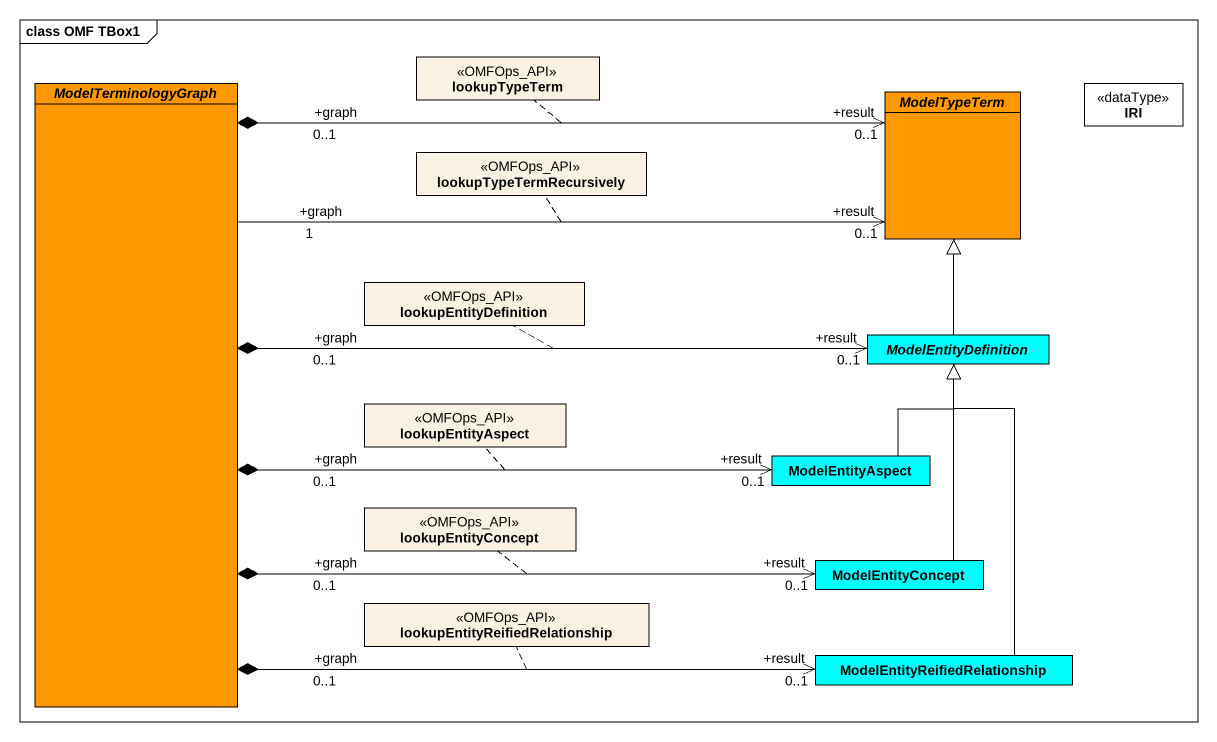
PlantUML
@startuml
mainframe class OMF TBox1
hide circle
hide empty members
abstract class ModelTerminologyGraph #FF9900
class lookupTypeTerm <<OMFOps_API>>
abstract class ModelTypeTerm #FF9900
class IRI <<dataType>> #FFFFFF
class lookupTypeTermRecursively <<OMFOps_API>>
class lookupEntityDefinition <<OMFOps_API>>
abstract class ModelEntityDefinition #00FFFF
class lookupEntityAspect <<OMFOps_API>>
class ModelEntityAspect #00FFFF
class lookupEntityConcept <<OMFOps_API>>
class "lookupEntityReifiedRelationship" as lookupEntityReifiedRelations <<OMFOps_API>>
class ModelEntityConcept #00FFFF
class "ModelEntityReifiedRelationship" as ModelEntityReifiedRelationsh #00FFFF
ModelTerminologyGraph "+graph\n0..1" *-right-> "+result\n0..1" ModelTypeTerm
(ModelTerminologyGraph, ModelTypeTerm) .. lookupTypeTerm
ModelTerminologyGraph "+graph\n1" -right-> "+result\n0..1" ModelTypeTerm
(ModelTerminologyGraph, ModelTypeTerm) .. lookupTypeTermRecursively
ModelTerminologyGraph "+graph\n0..1" *-right-> "+result\n0..1" ModelEntityDefinition
(ModelTerminologyGraph, ModelEntityDefinition) .. lookupEntityDefinition
ModelTerminologyGraph "+graph\n0..1" *-right-> "+result\n0..1" ModelEntityAspect
(ModelTerminologyGraph, ModelEntityAspect) .. lookupEntityAspect
ModelTerminologyGraph "+graph\n0..1" *-right-> "+result\n0..1" ModelEntityConcept
(ModelTerminologyGraph, ModelEntityConcept) .. lookupEntityConcept
ModelTerminologyGraph "+graph\n0..1" *-right-> "+result\n0..1" ModelEntityReifiedRelationsh
(ModelTerminologyGraph, ModelEntityReifiedRelationsh) .. lookupEntityReifiedRelations
ModelEntityDefinition -up-|> ModelTypeTerm
ModelEntityAspect -up-|> ModelEntityDefinition
ModelEntityConcept -up-|> ModelEntityDefinition
ModelEntityReifiedRelationsh -up-|> ModelEntityDefinition
@enduml
